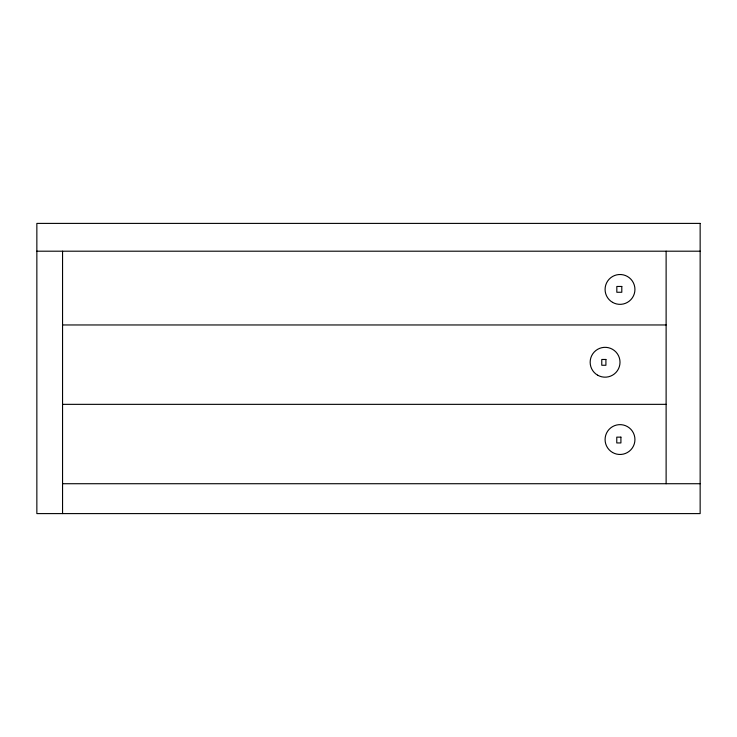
<?xml version="1.0" encoding="UTF-8"?>
<svg xmlns="http://www.w3.org/2000/svg" width="737" height="737" viewBox="0 0 737 737"><rect width="100%" height="100%" fill="white"/><g stroke="black" fill="none" stroke-linecap="round" stroke-linejoin="round"><path stroke-width="1.11" d="M36.85 251.197L700.15 251.197M62.553 324.962L666.119 324.962M62.553 404.346L666.119 404.346M62.553 483.721L700.15 483.721M666.119 251.197L666.119 483.721M62.553 251.197L62.553 513.597M700.15 223.403L36.85 223.403L36.85 513.597L700.15 513.597L700.15 223.403M621.798 286.463L616.823 286.463L616.823 292.267L621.798 292.267L621.798 286.463M605.915 359.463L601.77 359.463L601.77 365.266L605.915 365.266L605.915 359.463M620.913 437.142L616.768 437.142L616.768 442.946L620.913 442.946L620.913 437.142M597.624 375.179A14.924 14.924 0 0 0 620.01 362.254A14.924 14.924 0 0 0 597.624 349.329A14.924 14.924 0 0 0 597.624 375.179M612.548 302.354A14.924 14.924 0 0 0 634.935 289.429A14.924 14.924 0 0 0 612.548 276.504A14.924 14.924 0 0 0 612.548 302.354M612.548 452.481A14.924 14.924 0 0 0 634.935 439.556A14.924 14.924 0 0 0 612.548 426.631A14.924 14.924 0 0 0 612.548 452.481"/></g></svg>
